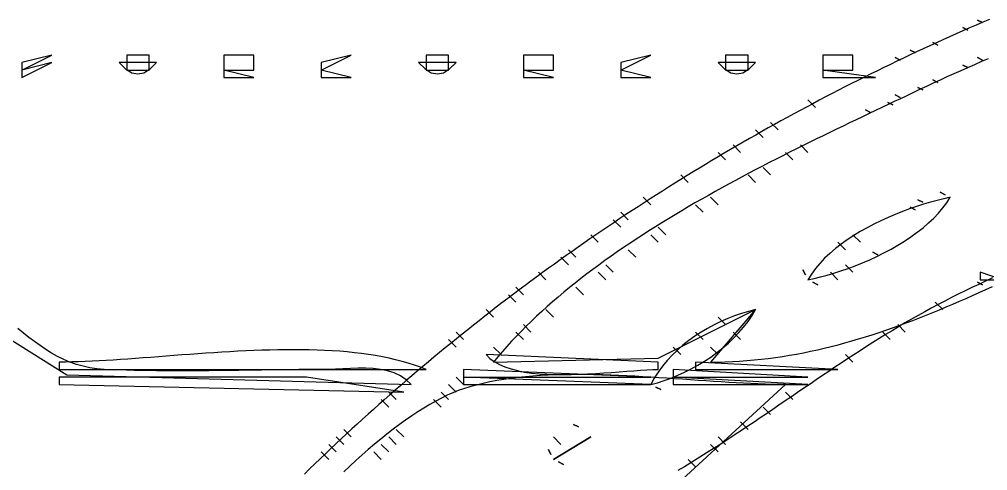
# Model space of a CAD drawing. Extents: x 0 to 1288, y 0 to 860.
# Drawn here: x 78.7 to 208, y 704.5 to 764.8 of the extents above; entities that cross this region are included whole.
import ezdxf

# ---------------------------------------------------------------- set-up
doc = ezdxf.new("R2010")
doc.units = 0
for name, color, linetype in [('C19', 19, 'CONTINUOUS'), ('C250', 250, 'CONTINUOUS'), ('C251', 251, 'CONTINUOUS'), ('C252', 252, 'CONTINUOUS'), ('C253', 253, 'CONTINUOUS'), ('C254', 254, 'CONTINUOUS'), ('C29', 29, 'CONTINUOUS'), ('C37', 37, 'CONTINUOUS'), ('C7', 7, 'CONTINUOUS')]:
    doc.layers.add(name, color=color, linetype=linetype)

msp = doc.modelspace()

# ---------------------------------------------------------------- linework, layer by layer
at = {"layer": 'C19'}
for points in [[(208.2346, 764.7616), (207.3445, 764.3803), (206.4556, 763.9963), (205.5679, 763.6096), (204.6815, 763.22), (203.7962, 762.8278), (202.9123, 762.4327), (202.0295, 762.035), (201.1481, 761.6344), (200.2679, 761.2311), (199.389, 760.8251), (198.5114, 760.4164), (197.635, 760.0048), (196.76, 759.5906), (195.8863, 759.1736), (195.014, 758.7539), (194.1429, 758.3315), (193.2732, 757.9063), (192.4049, 757.4784), (191.5379, 757.0478), (190.6723, 756.6144), (189.8081, 756.1784), (188.9453, 755.7396), (188.0839, 755.2981), (187.2239, 754.8539), (186.3653, 754.4069), (185.5081, 753.9573), (184.6524, 753.505), (183.7981, 753.0499), (182.9453, 752.5922), (182.0939, 752.1318), (181.244, 751.6686), (180.3956, 751.2028), (179.5487, 750.7343), (178.7033, 750.2631), (177.8594, 749.7892), (177.017, 749.3126), (176.1761, 748.8333), (175.3368, 748.3514), (174.499, 747.8667), (173.6628, 747.3794), (172.8282, 746.8895), (171.9951, 746.3968), (171.1636, 745.9015), (170.3337, 745.4035), (169.5054, 744.9029), (168.6787, 744.3996), (167.8536, 743.8936), (167.0302, 743.385), (166.2084, 742.8737), (165.3883, 742.3597), (164.5698, 741.8431), (163.7529, 741.3239), (162.9378, 740.802), (162.1243, 740.2775), (161.3126, 739.7503), (160.5025, 739.2205), (159.6941, 738.6881), (158.8875, 738.153), (158.0826, 737.6153), (157.2794, 737.0749), (156.478, 736.532), (155.6783, 735.9864), (154.8804, 735.4381), (154.0843, 734.8873), (153.29, 734.3338), (152.4975, 733.7778), (151.7067, 733.2191), (150.9178, 732.6578), (150.1307, 732.0938), (149.3454, 731.5273), (148.562, 730.9582), (147.7804, 730.3865), (147.0007, 729.8121), (146.2229, 729.2352), (145.4469, 728.6557), (144.6728, 728.0736), (143.9006, 727.4889), (143.1303, 726.9016), (142.3619, 726.3117), (141.5955, 725.7192), (140.831, 725.1242), (140.0684, 724.5265), (139.3078, 723.9263), (138.5491, 723.3235), (137.7924, 722.7182), (137.0377, 722.1102), (136.2849, 721.4998), (135.5342, 720.8867), (134.7855, 720.2711), (134.0388, 719.6529), (133.2941, 719.0321), (132.5514, 718.4088), (131.8108, 717.783), (131.0722, 717.1545), (130.3357, 716.5236), (129.6013, 715.8901), (128.8689, 715.254), (128.1387, 714.6154), (127.4105, 713.9743), (126.6844, 713.3306), (125.9605, 712.6844), (125.2386, 712.0356), (124.519, 711.3843), (123.8014, 710.7305), (123.086, 710.0742), (122.3728, 709.4153), (121.6617, 708.7539), (120.9528, 708.09), (120.2461, 707.4236), (119.5416, 706.7547), (118.8393, 706.0832), (118.1393, 705.4092), (117.4414, 704.7328), (116.7458, 704.0538)], [(198.666672, 740.666687), (199.333328, 740.333313), (198.666672, 740.666687)], [(149, 726), (150, 725), (149, 726)]]:
    msp.add_lwpolyline(points, dxfattribs=at)
at = {"layer": 'C250'}
for points in [[(206.666672, 764.666687), (207.333328, 764.333313), (206.666672, 764.666687)], [(93, 760), (93, 758), (96, 758), (96, 760), (93, 760)], [(133, 760), (133, 758), (136, 758), (136, 760), (133, 760)], [(173, 760), (173, 758), (176, 758), (176, 760), (173, 760)], [(191.666672, 752.666687), (192.333328, 752.333313), (191.666672, 752.666687)], [(169, 740), (170, 739), (169, 740)], [(158, 738), (159, 737), (158, 738)], [(157, 732), (158, 731), (157, 732)], [(207, 731), (207, 730), (210, 730), (207, 731)], [(64, 730.486877), (85, 717.278564), (131, 716), (130.3269, 716.6455), (129.5704, 717.1557), (128.7419, 717.5451), (127.8527, 717.8282), (126.9142, 718.0197), (125.9379, 718.1341), (124.9351, 718.1859), (123.9172, 718.1898), (122.8956, 718.1603), (121.8817, 718.112), (120.8868, 718.0595), (119.9225, 718.0173), (119, 718), (118.0025, 717.9986), (117.0044, 717.9947), (116.0058, 717.9886), (115.0067, 717.9806), (114.007, 717.971), (113.007, 717.96), (112.0066, 717.948), (111.0058, 717.9353), (110.0048, 717.9221), (109.0036, 717.9088), (108.0021, 717.8956), (107.0006, 717.8828), (105.9989, 717.8708), (104.9972, 717.8598), (103.9956, 717.8501), (102.9939, 717.8421), (101.9924, 717.8359), (100.9911, 717.832), (99.9899, 717.8306), (98.989, 717.832), (97.9884, 717.8365), (96.9881, 717.8443), (95.9882, 717.8559), (94.9888, 717.8715), (93.9899, 717.8913), (92.9915, 717.9157), (91.9936, 717.9449), (90.9965, 717.9794), (90, 718.0193)], [(153, 729), (154, 728), (153, 729)], [(163, 716), (163.8985, 716.2445), (164.8045, 716.5333), (165.7137, 716.865), (166.6222, 717.2381), (167.526, 717.6511), (168.4209, 718.1026), (169.3029, 718.5912), (170.1681, 719.1154), (171.0123, 719.6738), (171.8315, 720.2649), (172.6216, 720.8874), (173.3787, 721.5397), (174.0986, 722.2204), (174.7774, 722.9282), (175.411, 723.6614), (175.9953, 724.4187), (176.5263, 725.1987), (177, 726), (176.0695, 725.7612), (175.1385, 725.482), (174.2106, 725.1629), (173.289, 724.8045), (172.3773, 724.4075), (171.479, 723.9724), (170.5975, 723.4998), (169.7362, 722.9904), (168.8987, 722.4446), (168.0884, 721.8632), (167.3087, 721.2468), (166.5632, 720.5959), (165.8552, 719.911), (165.1882, 719.193), (164.5658, 718.4422), (163.9912, 717.6594), (163.4682, 716.8451), (163, 716)], [(172, 725), (173, 724), (172, 725)], [(194, 723), (195, 722), (194, 723)], [(196, 724), (197, 723), (196, 724)], [(84, 719), (84, 718), (133, 718), (132.2291, 718.3071), (131.4354, 718.5918), (130.6196, 718.8547), (129.7828, 719.0966), (128.9258, 719.3181), (128.0495, 719.5198), (127.1548, 719.7024), (126.2426, 719.8667), (125.3138, 720.0132), (124.3692, 720.1426), (123.4099, 720.2557), (122.4366, 720.353), (121.4504, 720.4353), (120.452, 720.5031), (119.4423, 720.5573), (118.4224, 720.5983), (117.393, 720.627), (116.3551, 720.644), (115.3095, 720.6499), (114.2572, 720.6455), (113.199, 720.6313), (112.1359, 720.6081), (111.0688, 720.5765), (109.9985, 720.5372), (108.9259, 720.4909), (107.8519, 720.4382), (106.7775, 720.3797), (105.7036, 720.3163), (104.6309, 720.2485), (103.5605, 720.177), (102.4932, 720.1024), (101.4299, 720.0255), (100.3715, 719.9469), (99.319, 719.8673), (98.2731, 719.7874), (97.2349, 719.7077), (96.2051, 719.629), (95.1848, 719.552), (94.1747, 719.4773), (93.1758, 719.4056), (92.1891, 719.3376), (91.2153, 719.2738), (90.2554, 719.2151), (89.3102, 719.162), (88.3808, 719.1153), (87.4679, 719.0756), (86.5724, 719.0435), (85.6954, 719.0197), (84.8376, 719.005), (84, 719)], [(138, 718), (138, 717), (163, 717), (138, 718)], [(166, 718), (166, 717), (184, 717), (166, 718)], [(134, 714), (135, 713), (134, 714)], [(150, 706), (155, 709), (150, 706)], [(172, 709), (173, 708), (172, 709)]]:
    msp.add_lwpolyline(points, dxfattribs=at)
at = {"layer": 'C251'}
for points in [[(204.666672, 763.666687), (205.333328, 763.333313), (204.666672, 763.666687)], [(200.666672, 761.666687), (201.333328, 761.333313), (200.666672, 761.666687)], [(195.666672, 759.666687), (196.333328, 759.333313), (195.666672, 759.666687)], [(172, 759), (172.8616, 758.1525), (173.6892, 757.644), (174.5, 757.4745), (175.3107, 757.644), (176.1383, 758.1525), (177, 759), (172, 759)], [(194.666672, 753.666687), (195.333328, 753.333313), (194.666672, 753.666687)], [(177, 750), (178, 749), (177, 750)], [(172, 747), (173, 746), (172, 747)], [(178, 745), (179, 744), (178, 745)], [(167, 744), (168, 743), (167, 744)], [(190, 736), (191, 735), (190, 736)], [(188, 735), (189, 734), (188, 735)], [(156, 731), (157, 730), (156, 731)], [(208.643, 730.2299), (207.7311, 729.8054), (206.82, 729.3779), (205.9096, 728.9474), (205, 728.5139), (204.0835, 728.0692), (203.1733, 727.6156), (202.2694, 727.1534), (201.3713, 726.6829), (200.4789, 726.2045), (199.5919, 725.7186), (198.7101, 725.2254), (197.8332, 724.7253), (196.961, 724.2187), (196.0932, 723.7058), (195.2297, 723.1871), (194.37, 722.6629), (193.5141, 722.1335), (192.6617, 721.5993), (191.8125, 721.0605), (190.9662, 720.5176), (190.1227, 719.9709), (189.2817, 719.4208), (188.4429, 718.8675), (187.6061, 718.3114), (186.7711, 717.7529), (185.9376, 717.1922), (185.1054, 716.6298), (184.2742, 716.0661), (183.4437, 715.5012), (182.6139, 714.9356), (181.7843, 714.3696), (180.9548, 713.8036), (180.125, 713.2378), (179.2949, 712.6727), (178.464, 712.1086), (177.6323, 711.5458), (176.7994, 710.9846), (175.965, 710.4255), (175.1291, 709.8687), (174.2912, 709.3146), (173.4512, 708.7636), (172.6088, 708.2159), (171.7637, 707.6719), (170.9158, 707.132), (170.0648, 706.5965), (169.2104, 706.0657), (168.3524, 705.5401), (167.4906, 705.0198), (166.6247, 704.5053)], [(184.666672, 729.666687), (185.333328, 729.333313), (184.666672, 729.666687)], [(145, 729), (146, 728), (145, 729)], [(201, 727), (202, 726), (201, 727)], [(90, 718.0192), (89.0274, 718.0953), (88.0859, 718.2361), (87.1734, 718.4374), (86.2879, 718.6952), (85.4273, 719.0053), (84.5897, 719.3635), (83.7729, 719.7658), (82.9751, 720.208), (82.1941, 720.6861), (81.428, 721.1958), (80.6747, 721.733), (79.9321, 722.2937), (79.1984, 722.8736), (78.4714, 723.4688)], [(145, 723), (146, 722), (145, 723)], [(146, 724), (147, 723), (146, 724)], [(169, 723), (170, 722), (169, 723)], [(136, 722), (137, 721), (136, 722)], [(142, 721), (143, 720), (142, 721)], [(166, 721), (167, 720), (166, 721)], [(171, 721), (172, 720), (171, 721)], [(189, 720), (190, 719), (189, 720)], [(84, 717), (84, 716), (130, 715), (117, 717), (84, 717)], [(166, 717), (166, 716), (184, 716), (166, 717)], [(163.666672, 715.666687), (164.333328, 715.333313), (163.666672, 715.666687)], [(135, 715), (136, 714), (135, 715)], [(175, 711), (176, 710), (175, 711)], [(121, 709), (122, 708), (121, 709)], [(122, 710), (123, 709), (122, 710)], [(149.333328, 707.333313), (149.666672, 706.666687), (149.333328, 707.333313)]]:
    msp.add_lwpolyline(points, dxfattribs=at)
at = {"layer": 'C252'}
for points in [[(186, 760), (186, 758), (190, 758), (190, 760), (186, 760)], [(195.666672, 754.666687), (196.333328, 754.333313), (195.666672, 754.666687)], [(179, 751), (180, 750), (179, 751)], [(174, 748), (175, 747), (174, 748)], [(183, 748), (184, 747), (183, 748)], [(162, 741), (163, 740), (162, 741)], [(184, 730), (184.8213, 730.1629), (185.6781, 730.3616), (186.5652, 730.595), (187.4777, 730.8622), (188.4106, 731.162), (189.3589, 731.4936), (190.3176, 731.8558), (191.2817, 732.2477), (192.2463, 732.6683), (193.2063, 733.1166), (194.1567, 733.5914), (195.0926, 734.0919), (196.009, 734.6171), (196.9008, 735.1658), (197.7631, 735.7371), (198.5909, 736.3301), (199.3792, 736.9436), (200.123, 737.5766), (200.8173, 738.2282), (201.4571, 738.8974), (202.0375, 739.583), (202.5535, 740.2842), (203, 741), (202.1502, 740.8076), (201.272, 740.5881), (200.3697, 740.3417), (199.4477, 740.0684), (198.5104, 739.7684), (197.5622, 739.442), (196.6074, 739.0893), (195.6503, 738.7103), (194.6955, 738.3054), (193.7471, 737.8747), (192.8096, 737.4183), (191.8874, 736.9364), (190.9848, 736.4292), (190.1063, 735.8968), (189.256, 735.3394), (188.4386, 734.7571), (187.6582, 734.1502), (186.9193, 733.5188), (186.2263, 732.863), (185.5834, 732.1831), (184.9952, 731.4792), (184.4659, 730.7514), (184, 730)], [(159, 739), (160, 738), (159, 739)], [(197.666672, 739.666687), (198.333328, 739.333313), (197.666672, 739.666687)], [(155, 736), (156, 735), (155, 736)], [(163, 736), (164, 735), (163, 736)], [(164, 737), (165, 736), (164, 737)], [(152, 734), (153, 733), (152, 734)], [(151, 733), (152, 732), (151, 733)], [(148, 731), (149, 730), (148, 731)], [(183.333328, 731.333313), (183.666672, 730.666687), (183.333328, 731.333313)], [(189, 732), (190, 731), (189, 732)], [(206.666672, 729.666687), (207.333328, 729.333313), (206.666672, 729.666687)], [(144, 728), (145, 727), (144, 728)], [(141, 726), (142, 725), (141, 726)], [(137, 723), (138, 722), (137, 723)], [(174, 723), (175, 722), (174, 723)], [(141, 720), (141.5121, 719.4973), (142.1087, 719.0576), (142.7833, 718.677), (143.5292, 718.3521), (144.3399, 718.0792), (145.2087, 717.8548), (146.1291, 717.6751), (147.0944, 717.5367), (148.0982, 717.4359), (149.1337, 717.3691), (150.1944, 717.3328), (151.2737, 717.3232), (152.3651, 717.3369), (153.4619, 717.3701), (154.5575, 717.4194), (155.6453, 717.4811), (156.7189, 717.5516), (157.7715, 717.6272), (158.7965, 717.7045), (159.7875, 717.7798), (160.7378, 717.8494), (161.6407, 717.9099), (162.4898, 717.9575), (163.2784, 717.9887), (164, 718), (164, 719), (141, 720)], [(169, 719), (169, 718), (188, 718), (169, 719)], [(165.540894, 701.815552), (181, 716), (180.1066, 716.0052), (179.1959, 716.0206), (178.2688, 716.0452), (177.3262, 716.0783), (176.369, 716.1191), (175.3981, 716.1667), (174.4143, 716.2203), (173.4186, 716.2793), (172.4119, 716.3427), (171.395, 716.4097), (170.3689, 716.4796), (169.3344, 716.5516), (168.2925, 716.6248), (167.244, 716.6985), (166.1898, 716.7718), (165.1308, 716.844), (164.068, 716.9143), (163.0021, 716.9818), (161.9342, 717.0457), (160.865, 717.1053), (159.7956, 717.1598), (158.7267, 717.2083), (157.6594, 717.2501), (156.5944, 717.2843), (155.5326, 717.3102), (154.475, 717.3269), (153.4225, 717.3337), (152.376, 717.3297), (151.3363, 717.3142), (150.3043, 717.2863), (149.2809, 717.2453), (148.2671, 717.1903), (147.2637, 717.1206), (146.2717, 717.0353), (145.2918, 716.9337), (144.3251, 716.8149), (143.3723, 716.6782), (142.4345, 716.5227), (141.5124, 716.3476), (140.607, 716.1522), (139.7192, 715.9356), (138.8499, 715.6971), (138, 715.4359), (137.289, 715.1864), (136.5599, 714.8949), (135.8142, 714.563), (135.0532, 714.1923), (134.2785, 713.7846), (133.4915, 713.3414), (132.6938, 712.8645), (131.8867, 712.3554), (131.0719, 711.8158), (130.2507, 711.2475), (129.4246, 710.6519), (128.5952, 710.0309), (127.7639, 709.386), (126.9321, 708.7189), (126.1014, 708.0312), (125.2732, 707.3247), (124.449, 706.6009), (123.6304, 705.8615), (122.8186, 705.1082), (122.0154, 704.3426)], [(127, 714), (128, 713), (127, 714)], [(128, 715), (129, 714), (128, 715)], [(152.666672, 710.666687), (153.333328, 710.333313), (152.666672, 710.666687)], [(128, 709), (129, 708), (128, 709)], [(150, 709), (151, 708), (150, 709)], [(120, 708), (121, 707), (120, 708)], [(127, 708), (128, 707), (127, 708)], [(119, 707), (120, 706), (119, 707)], [(150.666672, 705.666687), (151.333328, 705.333313), (150.666672, 705.666687)]]:
    msp.add_lwpolyline(points, dxfattribs=at)
at = {"layer": 'C253'}
for points in [[(197.666672, 760.666687), (198.333328, 760.333313), (197.666672, 760.666687)], [(83, 759), (79, 758), (79, 757), (83, 759)], [(92, 759), (92.8616, 758.1525), (93.6892, 757.644), (94.4999, 757.4745), (95.3106, 757.644), (96.1383, 758.1525), (97, 759), (92, 759)], [(106, 758), (106, 757), (110, 757), (106, 758)], [(119, 758), (119, 757), (123, 757), (119, 758)], [(132, 759), (132.8615, 758.1525), (133.6892, 757.6441), (134.4999, 757.4746), (135.3106, 757.644), (136.1383, 758.1525), (137, 759), (132, 759)], [(146, 758), (146, 757), (150, 757), (146, 758)], [(159, 758), (159, 757), (163, 757), (159, 758)], [(186, 758), (186, 757), (193, 757), (186, 758)], [(204.666672, 758.666687), (205.333328, 758.333313), (204.666672, 758.666687)], [(200.666672, 756.666687), (201.333328, 756.333313), (200.666672, 756.666687)], [(198.666672, 755.666687), (199.333328, 755.333313), (198.666672, 755.666687)], [(198, 754.9451), (197.1866, 754.5592), (196.3655, 754.17), (195.5369, 753.7776), (194.7013, 753.3818), (193.8589, 752.9826), (193.0102, 752.58), (192.1554, 752.1739), (191.2948, 751.7643), (190.4289, 751.3512), (189.5579, 750.9344), (188.6822, 750.5139), (187.8021, 750.0897), (186.918, 749.6618), (186.0303, 749.2301), (185.1391, 748.7945), (184.245, 748.355), (183.3482, 747.9116), (182.449, 747.4642), (181.5478, 747.0128), (180.645, 746.5573), (179.7409, 746.0977), (178.8358, 745.6339), (177.93, 745.1659), (177.024, 744.6936), (176.1179, 744.2171), (175.2123, 743.7361), (174.3073, 743.2508), (173.4035, 742.7611), (172.501, 742.2668), (171.6002, 741.768), (170.7015, 741.2647), (169.8052, 740.7567), (168.9116, 740.244), (168.0212, 739.7266), (167.1341, 739.2045), (166.2509, 738.6775), (165.3717, 738.1457), (164.497, 737.609), (163.627, 737.0673), (162.7622, 736.5206), (161.9028, 735.9689), (161.0492, 735.4121), (160.2017, 734.8502), (159.3608, 734.2831), (158.5266, 733.7108), (157.6996, 733.1332), (156.88, 732.5503), (156.0683, 731.962), (155.2648, 731.3683), (154.4698, 730.7692), (153.6836, 730.1645), (152.9066, 729.5544), (152.1391, 728.9386), (151.3815, 728.3172), (150.6341, 727.6901), (149.8972, 727.0573), (149.1712, 726.4187), (148.4564, 725.7743), (147.7532, 725.124), (147.0618, 724.4678), (146.3827, 723.8057), (145.7162, 723.1375), (145.0626, 722.4633), (144.4222, 721.783), (143.7954, 721.0966), (143.1825, 720.404), (142.5839, 719.7051), (142, 719)], [(184, 754), (185, 753), (184, 754)], [(181, 747), (182, 746), (181, 747)], [(176, 744), (177, 743), (176, 744)], [(201.666672, 741.666687), (202.333328, 741.333313), (201.666672, 741.666687)], [(171, 741), (172, 740), (171, 741)], [(160, 734), (161, 733), (160, 734)], [(192.666672, 733.666687), (193.333328, 733.333313), (192.666672, 733.666687)], [(187, 731), (188, 730), (187, 731)], [(181, 715), (182, 714), (181, 715)], [(178, 713), (179, 712), (178, 713)], [(171, 708), (172, 707), (171, 708)], [(126, 707), (127, 706), (126, 707)], [(168, 706), (169, 705), (168, 706)]]:
    msp.add_lwpolyline(points, dxfattribs=at)
at = {"layer": 'C254'}
for points in [[(137, 717), (138, 716), (137, 717)], [(138, 717), (138, 716), (163, 716), (138, 717)]]:
    msp.add_lwpolyline(points, dxfattribs=at)
at = {"layer": 'C29'}
msp.add_lwpolyline([(129, 710), (130, 709), (129, 710)], dxfattribs=at)
at = {"layer": 'C37'}
for points in [[(79, 759), (79, 758), (83, 760), (79, 759)], [(106, 760), (106, 758), (110, 758), (110, 760), (106, 760)], [(119, 759), (119, 758), (123, 760), (119, 759)], [(146, 760), (146, 758), (150, 758), (150, 760), (146, 760)], [(159, 759), (159, 758), (163, 760), (159, 759)], [(206.666672, 759.666687), (207.333328, 759.333313), (206.666672, 759.666687)]]:
    msp.add_lwpolyline(points, dxfattribs=at)
at = {"layer": 'C7'}
for points in [[(208.0807, 759.5133), (207.1605, 759.1142), (206.241, 758.7118), (205.3223, 758.3063), (204.4043, 757.8974), (203.4871, 757.4854), (202.5707, 757.0701), (201.655, 756.6516), (200.7401, 756.2299), (199.8259, 755.8049), (198.9125, 755.3766), (198, 754.9452)], [(142, 719), (164, 719.51001), (177, 726), (171, 719), (171.9753, 719.008), (172.9468, 719.0318), (173.9144, 719.0711), (174.8782, 719.1257), (175.8384, 719.1951), (176.795, 719.2792), (177.748, 719.3776), (178.6977, 719.4901), (179.644, 719.6162), (180.587, 719.7558), (181.5269, 719.9085), (182.4636, 720.0741), (183.3974, 720.2521), (184.3281, 720.4424), (185.2561, 720.6447), (186.1813, 720.8585), (187.1037, 721.0838), (188.0236, 721.32), (188.9409, 721.567), (189.8558, 721.8244), (190.7683, 722.092), (191.6786, 722.3694), (192.5866, 722.6563), (193.4926, 722.9525), (194.3964, 723.2577), (195.2984, 723.5715), (196.1984, 723.8936), (197.0967, 724.2239), (197.9933, 724.5618), (198.8882, 724.9072), (199.7816, 725.2598), (200.6735, 725.6192), (201.5641, 725.9852), (202.4533, 726.3575), (203.3414, 726.7357), (204.2282, 727.1196), (205.1141, 727.5088), (205.999, 727.9031), (206.8829, 728.3022), (207.7661, 728.7058), (208.6485, 729.1135)], [(136, 716), (137, 715), (136, 716)]]:
    msp.add_lwpolyline(points, dxfattribs=at)

doc.saveas('drawing.dxf')
